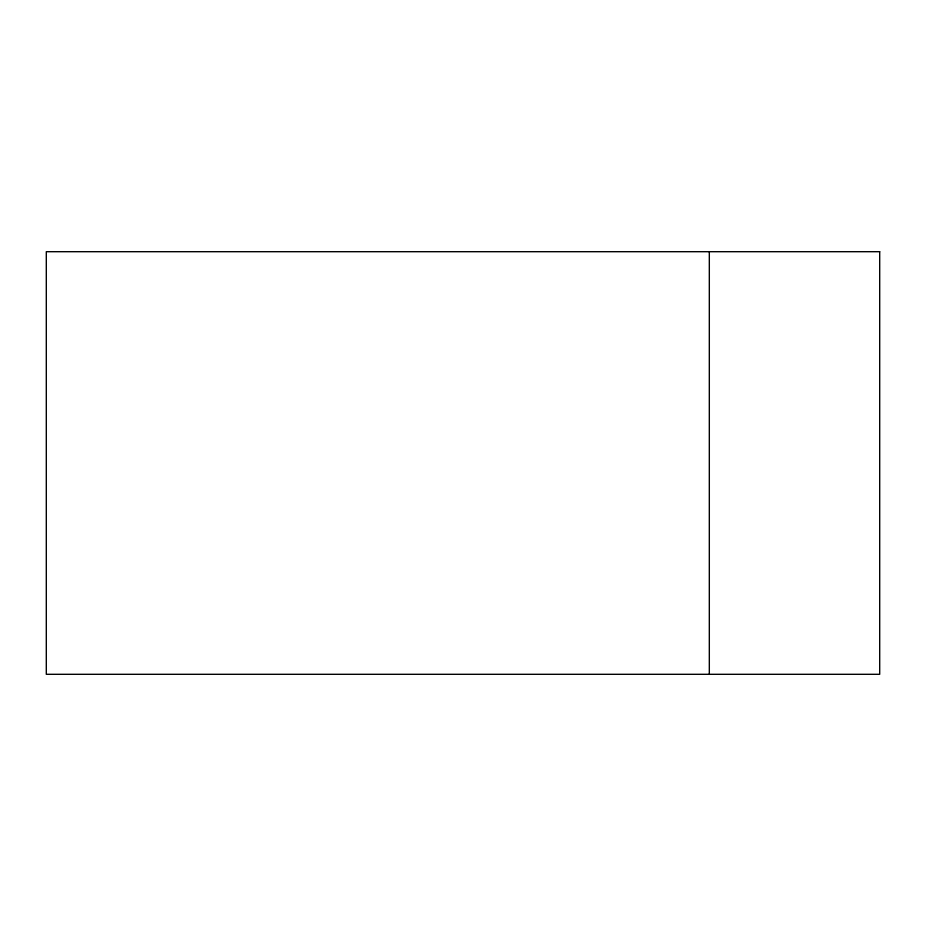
<?xml version="1.0" encoding="UTF-8"?>
<svg xmlns="http://www.w3.org/2000/svg" width="926" height="926" viewBox="0 0 926 926"><rect width="100%" height="100%" fill="white"/><g stroke="black" fill="none" stroke-linecap="round" stroke-linejoin="round"><path stroke-width="1.39" d="M709.316 251.698L709.316 674.302M879.7 251.698L46.3 251.698L46.3 674.302L879.7 674.302L879.7 251.698"/></g></svg>
